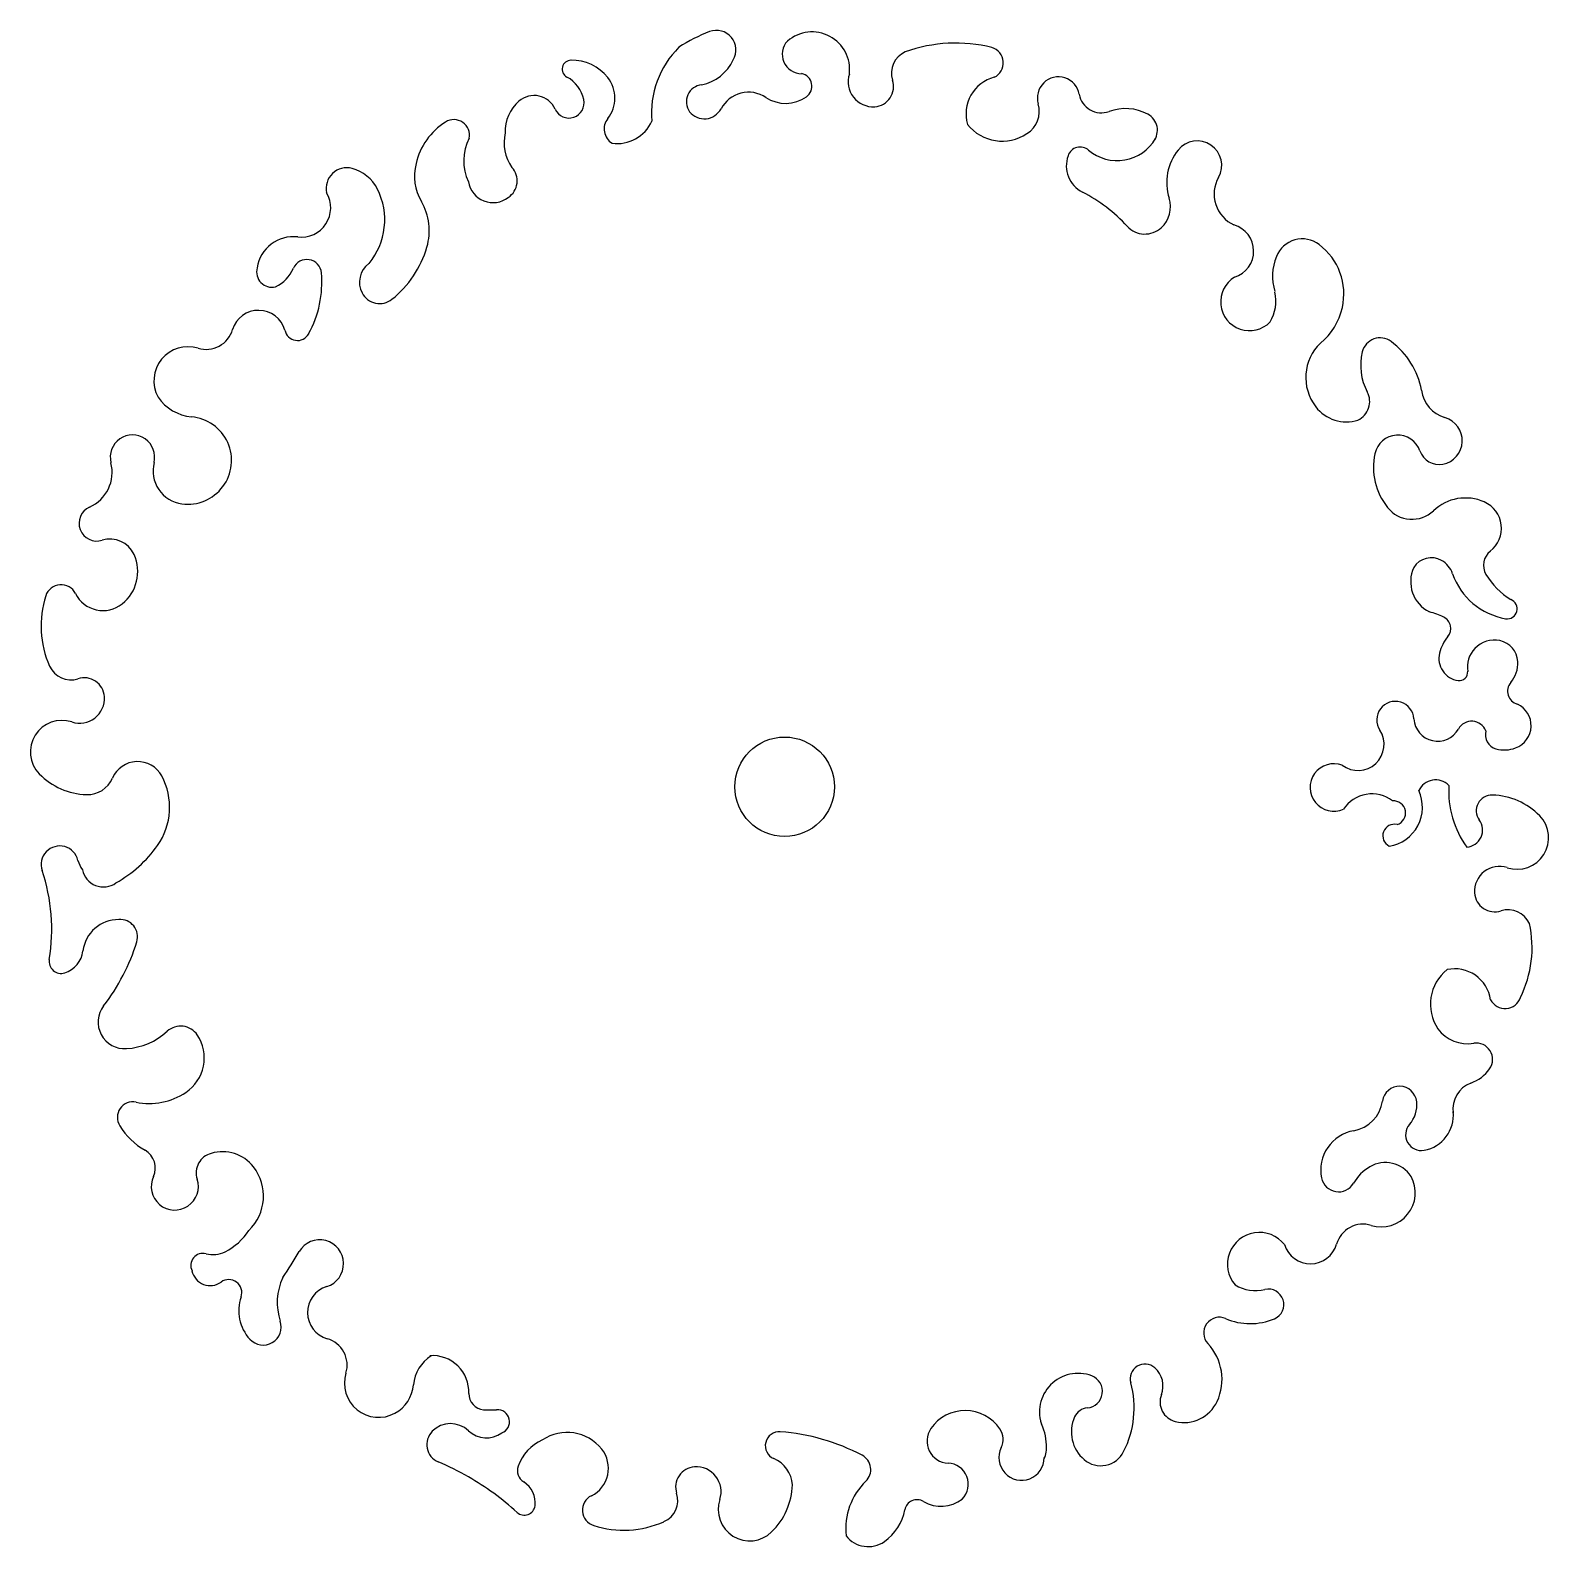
# Model space of a CAD drawing. Extents: x 347.65 to 353.42, y -61.12 to -55.37.
import ezdxf

# ---------------------------------------------------------------- set-up
doc = ezdxf.new("R2010")
doc.units = 0
doc.header["$MEASUREMENT"] = 0
doc.layers.add('L01', color=1, linetype='CONTINUOUS')

msp = doc.modelspace()

# ---------------------------------------------------------------- linework, layer by layer
at = {"layer": 'L01'}
msp.add_circle((350.5164, -58.2385), 0.1888, dxfattribs=at)
for centre, radius, start, end in [((350.437, -55.9163), 0.5813, 110.69182, 123.57285), ((350.2578, -55.442), 0.0742, 329.3358, 110.69182), ((350.5813, -55.4583), 0.0738, 137.42444, 269.72067), ((350.6204, -55.5166), 0.1429, 353.23934, 130.80723), ((351.1662, -55.9845), 0.5685, 76.04265, 109.73284), ((349.7065, -55.5149), 0.034, 91.18613, 241.36835), ((349.7094, -55.654), 0.1731, 38.19833, 91.18613), ((350.3625, -55.682), 0.3514, 134.64853, 184.92519), ((350.169, -55.4086), 0.1685, 281.15581, 334.99506), ((351.0098, -55.5298), 0.0879, 113.83213, 198.0171), ((351.2849, -55.491), 0.0611, 296.34902, 72.42637), ((350.5712, -55.5798), 0.0488, 305.18699, 78.43666), ((350.852, -55.5631), 0.0945, 161.65114, 273.90972), ((349.6284, -55.6579), 0.1289, 12.18785, 61.36835), ((349.7467, -55.6247), 0.1257, 321.67426, 38.19833), ((350.2093, -55.6389), 0.0655, 96.70039, 214.88016), ((350.8532, -55.5807), 0.0768, 273.90972, 18.0171), ((351.3486, -55.6849), 0.1439, 104.71593, 195.97465), ((351.5555, -55.6242), 0.08, 9.89982, 196.67061), ((349.6082, -55.7514), 0.1524, 131.02163, 182.08768), ((349.5658, -55.7026), 0.0877, 24.27924, 131.02163), ((349.6982, -55.6429), 0.0576, 204.27924, 12.18785), ((350.3798, -55.7211), 0.1186, 56.58142, 151.94514), ((350.5204, -55.5079), 0.1368, 236.58142, 305.18699), ((351.3847, -55.6753), 0.0983, 301.12494, 16.67061), ((351.718, -55.5958), 0.085, 189.89982, 290.24263), ((349.2614, -55.7657), 0.0592, 348.51034, 122.16693), ((349.8952, -55.7421), 0.0636, 141.67426, 237.99281), ((350.2117, -55.6315), 0.0719, 218.612, 331.94514), ((351.8095, -55.8438), 0.1792, 61.54789, 110.24263), ((351.8619, -55.747), 0.0692, 322.51178, 61.54789), ((349.3645, -55.9296), 0.2528, 122.16693, 167.17069), ((349.6145, -55.7935), 0.1627, 166.99927, 215.39985), ((349.8811, -55.6537), 0.1437, 262.14187, 336.02046), ((351.3419, -55.6197), 0.1683, 218.51449, 303.80131), ((349.4851, -55.8628), 0.1864, 152.76213, 205.25943), ((351.6383, -55.8597), 0.0492, 49.70546, 160.50932), ((351.7785, -55.6943), 0.1677, 229.70546, 329.83893), ((352.1633, -55.945), 0.1969, 141.28985, 197.66513), ((352.0821, -55.8799), 0.0929, 330.56136, 141.28985), ((349.3025, -55.9214), 0.1906, 165.43482, 210.27682), ((351.6988, -55.8812), 0.1134, 160.50932, 242.92047), ((348.8548, -55.9673), 0.0782, 75.01661, 192.49614), ((348.8357, -56.0387), 0.1522, 26.86214, 75.01661), ((349.4101, -55.9266), 0.0948, 189.52749, 307.60279), ((349.4259, -55.9388), 0.0757, 303.71489, 42.3149), ((352.2754, -55.989), 0.1291, 150.56136, 245.33281), ((348.6821, -56.0409), 0.1118, 263.23311, 30.46404), ((348.7387, -56.0867), 0.2604, 320.45383, 26.63627), ((351.3738, -56.5169), 0.6006, 42.49449, 62.92047), ((348.9475, -56.1286), 0.2205, 343.7459, 30.27682), ((351.8721, -56.0369), 0.1085, 312.68885, 17.22471), ((351.8838, -56.0496), 0.0911, 222.49449, 312.68885), ((352.193, -56.2056), 0.1033, 287.26732, 73.97375), ((348.6525, -56.2905), 0.1395, 83.23311, 171.16102), ((352.4809, -56.2653), 0.1061, 52.97942, 158.23161), ((348.781, -56.0801), 0.3939, 308.49924, 343.7459), ((352.5693, -56.3007), 0.2013, 158.23161, 196.60723), ((352.4031, -56.3685), 0.2353, 347.47839, 52.97942), ((348.571, -56.2842), 0.0583, 164.96261, 283.27574), ((348.524, -56.2141), 0.1405, 295.43137, 336.27996), ((348.7035, -56.2929), 0.0555, 5.01289, 156.27996), ((348.3525, -56.3237), 0.4079, 331.3145, 5.01289), ((348.9914, -56.3234), 0.0884, 126.94071, 207.59846), ((352.2806, -56.3979), 0.1095, 121.32319, 315.60072), ((348.9795, -56.3296), 0.075, 207.59846, 308.49924), ((352.2273, -56.3963), 0.1531, 329.27272, 13.27574), ((348.5206, -56.5341), 0.1038, 16.3032, 162.59557), ((352.3954, -56.3668), 0.2432, 309.34539, 347.47839), ((348.3212, -56.4742), 0.1044, 252.91918, 343.97375), ((348.6679, -56.4963), 0.0484, 190.30449, 331.3145), ((348.2525, -56.6977), 0.1294, 72.91918, 208.70101), ((352.6749, -56.6853), 0.181, 133.85181, 217.69573), ((352.7761, -56.6043), 0.0696, 53.35087, 166.49418), ((352.638, -56.7899), 0.301, 10.74649, 53.35087), ((352.9191, -56.6387), 0.2167, 166.49418, 207.83638), ((352.6583, -56.7764), 0.0783, 295.56483, 27.83638), ((353.0566, -56.7185), 0.1238, 187.07094, 253.90177), ((348.2837, -56.6594), 0.1762, 214.77029, 264.07398), ((352.6488, -56.7055), 0.148, 217.69573, 286.9946), ((348.2517, -57.0001), 0.166, 262.26454, 85.21807), ((352.9971, -56.9249), 0.0909, 280.89844, 73.90177), ((348.0417, -56.9877), 0.0843, 345.89732, 194.35532), ((352.8432, -56.9929), 0.0889, 19.06968, 167.93815), ((352.9962, -57.0257), 0.2454, 167.93815, 218.56674), ((352.9997, -56.9388), 0.0767, 199.06968, 280.89844), ((347.8192, -57.0446), 0.1454, 294.14116, 14.35532), ((348.2464, -57.0391), 0.1267, 165.89732, 262.26454), ((353.0999, -57.3196), 0.1771, 66.11793, 133.38304), ((347.9062, -57.2387), 0.0673, 114.14116, 287.45784), ((352.8969, -57.1049), 0.1184, 218.56674, 313.38304), ((353.1272, -57.2578), 0.1095, 307.83335, 66.11793), ((347.9565, -57.3986), 0.1002, 24.33649, 107.45784), ((347.905, -57.4218), 0.1567, 308.4086, 24.33649), ((352.9709, -57.4502), 0.0806, 61.36539, 146.59236), ((352.9682, -57.4552), 0.0862, 17.09607, 61.36539), ((353.236, -57.3979), 0.0678, 127.83335, 210.85144), ((353.0213, -57.4596), 0.1293, 155.44932, 243.37817), ((353.2986, -57.3418), 0.2631, 199.5453, 259.91567), ((353.4178, -57.2893), 0.2795, 210.85144, 238.59891), ((347.7709, -57.5324), 0.0611, 26.34902, 162.42637), ((348.0728, -57.628), 0.3778, 162.42637, 203.83213), ((347.9299, -57.4536), 0.1164, 206.34902, 308.51449), ((353.2582, -57.5633), 0.038, 261.47095, 68.55034), ((352.9108, -57.8068), 0.2375, 63.32444, 77.20589), ((352.9957, -57.6378), 0.0483, 321.30684, 63.32444), ((353.1643, -57.7728), 0.1677, 141.30684, 165.65936), ((353.2074, -57.7841), 0.1003, 135.53924, 189.38014), ((353.2099, -57.7833), 0.1015, 78.24682, 136.82916), ((353.2131, -57.7678), 0.0857, 3.03725, 78.24682), ((347.8077, -57.7451), 0.0879, 203.83213, 288.0171), ((353.083, -57.752), 0.0838, 165.65936, 262.65292), ((353.1856, -57.7693), 0.1133, 319.47228, 3.03725), ((347.8586, -57.9017), 0.0768, 3.90972, 108.0171), ((353.0764, -57.8032), 0.0322, 262.65292, 5.04716), ((353.3101, -57.8757), 0.0505, 139.47228, 254.75655), ((347.841, -57.9029), 0.0945, 251.65114, 3.90972), ((352.834, -57.985), 0.0707, 3.43843, 213.35991), ((353.2588, -58.0064), 0.0904, 290.44537, 65.10179), ((347.7737, -58.1059), 0.1194, 71.65114, 224.31105), ((352.9946, -57.9753), 0.0902, 183.43843, 330.81031), ((353.1236, -58.0474), 0.0577, 21.59728, 150.81031), ((352.6925, -58.0781), 0.0987, 232.60393, 33.35991), ((353.2306, -58.0409), 0.0553, 164.58229, 254.49342), ((353.2481, -57.9778), 0.1209, 254.49342, 290.44537), ((347.8759, -58.0061), 0.2623, 224.31105, 268.14815), ((348.0614, -58.2467), 0.1039, 28.21244, 156.70964), ((352.6009, -58.2412), 0.0904, 69.53354, 293.67773), ((347.8708, -58.1647), 0.1036, 268.14815, 336.70964), ((347.9315, -58.3164), 0.2513, 324.80247, 28.21244), ((352.9866, -58.283), 0.0707, 44.86891, 155.13727), ((353.4081, -58.2526), 0.3718, 177.00207, 215.39699), ((352.7447, -58.3937), 0.1281, 52.25213, 147.02247), ((352.788, -58.3168), 0.1487, 278.69143, 25.29731), ((352.827, -58.3381), 0.0459, 287.25698, 94.8569), ((353.2005, -58.3294), 0.0595, 88.15473, 216.07135), ((353.194, -58.532), 0.2623, 44.31105, 88.14815), ((353.2962, -58.4322), 0.1194, 251.65114, 44.31105), ((352.8303, -58.4246), 0.0439, 76.49475, 243.13341), ((353.0996, -58.4028), 0.0653, 274.71134, 36.07135), ((347.766, -58.5339), 0.0707, 13.00032, 198.53005), ((347.7457, -58.1854), 0.4786, 299.18277, 324.80247), ((347.9221, -58.4979), 0.0895, 193.00032, 218.23135), ((347.0329, -58.7796), 0.7025, 350.66418, 18.53005), ((347.9314, -58.5376), 0.0812, 191.15581, 305.98283), ((353.2289, -58.6352), 0.0945, 71.65114, 183.90972), ((353.2112, -58.6364), 0.0768, 183.90972, 288.0171), ((353.2622, -58.7931), 0.0879, 23.83213, 108.0171), ((347.9879, -58.8774), 0.1349, 89.10321, 173.3749), ((347.9956, -58.8076), 0.0653, 342.8434, 94.92519), ((352.9319, -58.8497), 0.4209, 333.44429, 12.64696), ((347.756, -58.8504), 0.0986, 286.87335, 353.3749), ((347.3196, -58.5989), 0.7729, 322.44246, 342.8434), ((347.7713, -58.901), 0.0458, 170.66418, 286.87335), ((353.1352, -59.064), 0.1683, 128.51449, 213.80131), ((353.059, -59.0674), 0.138, 8.67091, 101.95208), ((353.2502, -59.0195), 0.0611, 206.34902, 342.42637), ((348.0124, -59.1316), 0.101, 142.44246, 273.73123), ((348.0024, -58.9783), 0.2546, 273.73123, 312.3149), ((348.2248, -59.2226), 0.0757, 33.71489, 132.3149), ((353.1086, -59.0716), 0.1422, 217.2338, 279.13258), ((348.1571, -59.2677), 0.1571, 303.69257, 33.71489), ((353.141, -59.2731), 0.0619, 324.84695, 99.13258), ((353.0695, -59.2227), 0.1494, 289.97889, 324.84695), ((348.1053, -59.1901), 0.2505, 258.51034, 303.69257), ((352.8499, -59.4405), 0.0654, 5.53777, 171.96446), ((353.1557, -59.4601), 0.1031, 109.97889, 189.17162), ((348.0436, -59.4935), 0.0592, 78.51034, 212.16693), ((352.6535, -59.4128), 0.133, 279.91745, 351.96446), ((352.8017, -59.4452), 0.1138, 318.89888, 5.53777), ((352.9191, -59.4851), 0.1351, 280.21906, 5.83333), ((348.2198, -59.3882), 0.2644, 211.1498, 240.46461), ((352.7025, -59.6932), 0.1516, 99.91745, 191.45008), ((352.9325, -59.5592), 0.0597, 138.89888, 280.21906), ((348.0515, -59.6853), 0.077, 334.96893, 60.46461), ((348.384, -59.7715), 0.148, 37.69573, 106.9946), ((348.3594, -59.7037), 0.076, 104.17874, 198.30355), ((348.3579, -59.7917), 0.181, 313.85181, 37.69573), ((352.8253, -59.8306), 0.1738, 120.44825, 149.81981), ((352.7964, -59.7814), 0.1167, 33.44071, 120.44825), ((348.2023, -59.7557), 0.0894, 154.96893, 18.30355), ((352.6183, -59.7102), 0.0657, 191.45008, 329.81981), ((352.7803, -59.7793), 0.1294, 252.91918, 28.70101), ((352.7116, -60.0028), 0.1044, 72.91918, 163.97375), ((348.2908, -59.799), 0.2285, 296.64529, 327.38973), ((348.7519, -60.0488), 0.0907, 287.26732, 149.27272), ((352.3182, -60.0511), 0.1211, 38.25347, 220.21902), ((352.5119, -59.9455), 0.1033, 197.26732, 343.97375), ((348.3092, -60.0556), 0.0462, 75.30889, 206.03564), ((348.3471, -59.9112), 0.103, 255.30889, 296.64529), ((347.4746, -59.3216), 1.3791, 325.57975, 330.41301), ((348.3366, -60.0613), 0.0705, 191.94702, 306.0755), ((348.4073, -60.1583), 0.0495, 340.66018, 126.0755), ((348.8125, -60.196), 0.2216, 154.63681, 198.61452), ((348.8094, -60.234), 0.1033, 107.26732, 253.97375), ((352.304, -59.9977), 0.1531, 239.27272, 283.27574), ((352.3525, -60.2035), 0.0583, 292.74899, 103.27574), ((348.6042, -60.2274), 0.1592, 160.66018, 222.592), ((352.1663, -60.3113), 0.0595, 66.58936, 223.0146), ((352.2831, -60.0415), 0.2346, 246.58936, 293.08521), ((348.5375, -60.2887), 0.0686, 222.592, 18.61452), ((348.7521, -60.4337), 0.1044, 342.91918, 73.97375), ((351.9774, -60.4876), 0.1989, 335.15374, 43.0146), ((349.2554, -60.5218), 0.1477, 123.12818, 174.79631), ((349.1804, -60.535), 0.1376, 357.40194, 94.14777), ((351.884, -60.4859), 0.0564, 48.29886, 195.42565), ((348.9756, -60.5024), 0.1294, 162.91918, 298.70101), ((351.6299, -60.611), 0.1463, 69.14541, 201.5936), ((351.6595, -60.5332), 0.063, 274.91154, 69.14541), ((351.8604, -60.5125), 0.0919, 338.89614, 48.29886), ((348.9721, -60.496), 0.1367, 298.70101, 354.79631), ((349.3792, -60.5415), 0.0614, 179.75866, 265.33822), ((351.4821, -60.5968), 0.3606, 332.85182, 15.42565), ((352.0174, -60.5731), 0.0765, 158.89614, 256.00065), ((349.3992, -60.2955), 0.3082, 265.33822, 274.53437), ((349.4272, -60.648), 0.0454, 290.10814, 94.53437), ((351.202, -60.7646), 0.1587, 34.05003, 145.36994), ((351.6699, -60.6541), 0.0584, 94.91154, 155.93618), ((352.0324, -60.5131), 0.1383, 256.00065, 335.15374), ((349.2492, -60.7539), 0.0984, 46.31901, 135.36413), ((351.2562, -60.7525), 0.2546, 3.73123, 24.21808), ((351.7431, -60.6868), 0.1385, 155.93618, 229.57852), ((349.23, -60.735), 0.0715, 135.36413, 246.99914), ((349.3847, -60.6119), 0.0979, 226.31901, 306.41814), ((349.6672, -60.8742), 0.1716, 114.02561, 160.72411), ((349.6909, -60.8573), 0.1683, 38.51449, 123.80131), ((350.4961, -60.7394), 0.053, 85.67937, 246.87079), ((350.4402, -61.4793), 0.7951, 62.23378, 85.67937), ((351.1403, -60.722), 0.0836, 145.36994, 267.41192), ((351.2748, -60.7154), 0.0708, 333.72908, 34.05003), ((349.7315, -60.825), 0.1164, 296.34902, 38.51449), ((350.782, -60.8301), 0.0614, 313.95658, 62.23378), ((351.4154, -60.7848), 0.0859, 153.72908, 0.26381), ((351.3959, -60.7443), 0.1147, 336.64488, 4.14668), ((351.716, -60.7185), 0.0968, 229.57852, 333.74774), ((348.787, -61.7785), 1.0622, 60.09885, 66.99914), ((349.5527, -60.8341), 0.0503, 160.72411, 238.37595), ((350.1796, -60.8963), 0.0768, 93.90972, 198.0171), ((350.1808, -60.9139), 0.0945, 341.65114, 93.90972), ((350.4291, -60.896), 0.1174, 4.20095, 66.87079), ((351.1328, -60.8859), 0.0805, 315.96803, 87.41192), ((348.7913, -61.7711), 1.0536, 47.65096, 60.09885), ((349.478, -60.9554), 0.0922, 352.46406, 58.37595), ((350.284, -60.879), 0.2623, 314.31105, 358.14815), ((350.9978, -61.0539), 0.2495, 133.95658, 186.21655), ((349.8103, -60.984), 0.0611, 116.34902, 252.42637), ((350.023, -60.9472), 0.0879, 293.83213, 18.0171), ((350.3838, -60.9812), 0.1194, 161.65114, 314.31105), ((351.0191, -60.9913), 0.0472, 59.09788, 169.23), ((351.1105, -60.8386), 0.1308, 239.09788, 307.85086), ((349.5287, -60.9621), 0.041, 227.65096, 352.46406), ((350.7849, -60.9467), 0.1912, 305.13804, 349.23), ((349.9059, -60.6821), 0.3778, 252.42637, 293.83213), ((350.8339, -61.0163), 0.1061, 217.51714, 305.13804)]:
    msp.add_arc(centre, radius, start, end, dxfattribs=at)

doc.saveas('drawing.dxf')
